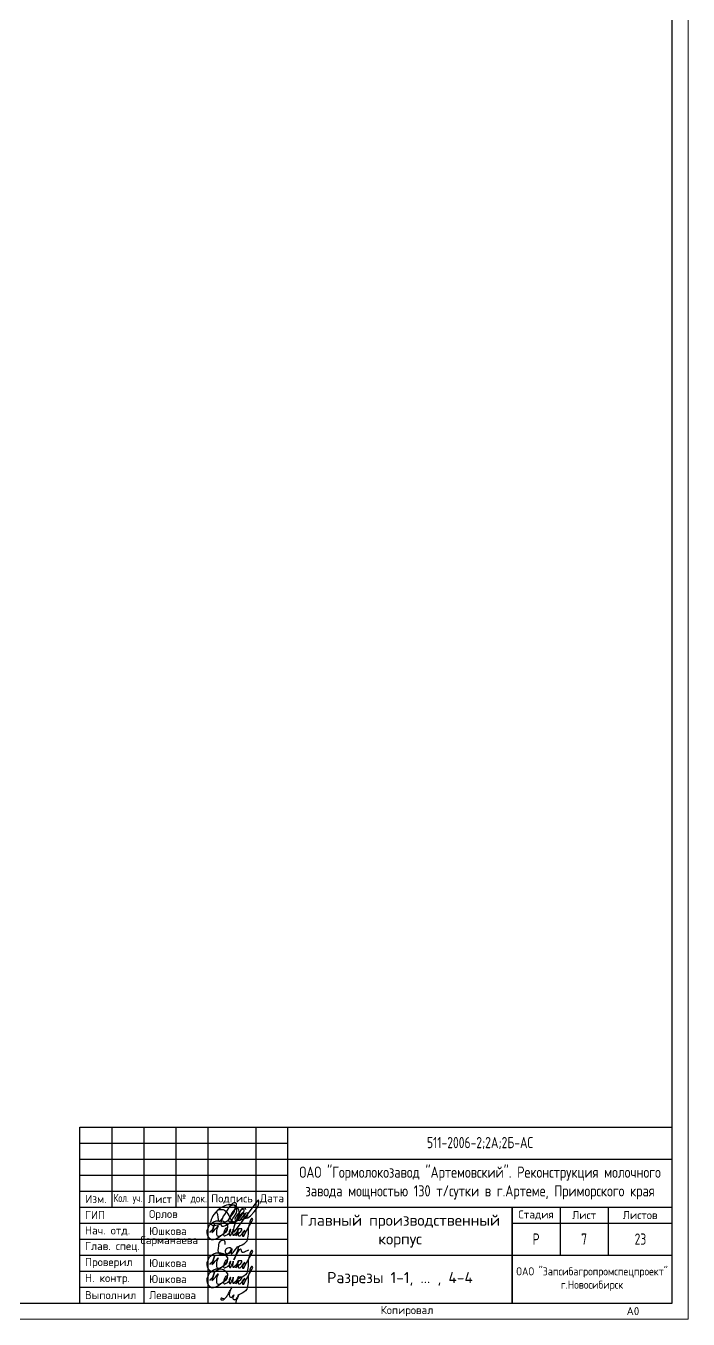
# Model space of a CAD drawing. Extents: x -965262 to 1142518, y -357520 to 71675.
# Drawn here: x -247621 to -226932, y -240088 to -199701 of the extents above; entities that cross this region are included whole.
import ezdxf

# ---------------------------------------------------------------- set-up
doc = ezdxf.new("R2010")
doc.units = 0
doc.header["$LTSCALE"] = 10
doc.layers.get('0').update_dxf_attribs({"linetype": 'CONTINUOUS', "lineweight": 30})
doc.layers.add('Ростверк', color=155, linetype='CONTINUOUS', lineweight=40)
doc.layers.add('светиль', color=40, linetype='CONTINUOUS', lineweight=30)
doc.styles.add('GOST 2.304', font='isocpeur.ttf', dxfattribs={"width": 0.75, "height": 250})

# ---------------------------------------------------------------- blocks, each defined once
blk = doc.blocks.new('12314')
at = {"layer": 'светиль', "color": 7, "lineweight": 30}
for p, q in [((-140567.57, -9026.24), (-140568.33, -9026.67)), ((-140566.84, -9025.89), (-140567.57, -9026.24)), ((-140566.15, -9025.6), (-140566.84, -9025.89)), ((-140565.34, -9025.42), (-140566.15, -9025.6)), ((-140564.57, -9025.42), (-140565.34, -9025.42)), ((-140564.8, -9025.96), (-140565.26, -9026.56)), ((-140563.83, -9025.64), (-140564.97, -9026.08)), ((-140564.33, -9025.41), (-140564.8, -9025.96)), ((-140563.88, -9025.42), (-140564.57, -9025.42)), ((-140563.86, -9024.92), (-140564.33, -9025.41)), ((-140563.17, -9025.64), (-140563.88, -9025.42)), ((-140563.03, -9025.64), (-140563.83, -9025.64)), ((-140562.54, -9025.9), (-140563.17, -9025.64)), ((-140562.73, -9026.18), (-140563.03, -9025.64)), ((-140562.73, -9027.06), (-140562.73, -9026.18)), ((-140561.96, -9026.39), (-140562.54, -9025.9)), ((-140562.48, -9026.16), (-140562.25, -9025.58)), ((-140562.25, -9025.58), (-140562.25, -9025.09)), ((-140561.57, -9026.86), (-140561.96, -9026.39)), ((-140554.34, -9026.8), (-140553.84, -9025.85)), ((-140553.84, -9025.85), (-140553.48, -9024.93)), ((-140572.17, -9031.14), (-140572.3, -9031.79)), ((-140571.77, -9030.41), (-140572.17, -9031.14)), ((-140571.46, -9029.82), (-140571.77, -9030.41)), ((-140571.04, -9029.28), (-140571.46, -9029.82)), ((-140570.3, -9028.39), (-140571.04, -9029.28)), ((-140569.69, -9027.65), (-140570.3, -9028.39)), ((-140569.86, -9028.04), (-140569.59, -9027.58)), ((-140569.86, -9028.4), (-140569.86, -9028.04)), ((-140569.59, -9029.26), (-140569.86, -9028.4)), ((-140568.97, -9027.12), (-140569.69, -9027.65)), ((-140569.59, -9027.58), (-140568.96, -9027.35)), ((-140569.36, -9030.25), (-140569.59, -9029.26)), ((-140569.1, -9031.98), (-140569.36, -9030.25)), ((-140568.33, -9026.67), (-140568.97, -9027.12)), ((-140568.96, -9027.35), (-140568.18, -9027.35)), ((-140567.67, -9030.62), (-140568.83, -9031.98)), ((-140568.11, -9031.44), (-140568.36, -9032.46)), ((-140568.18, -9027.35), (-140567.49, -9027.35)), ((-140567.85, -9031.02), (-140568.11, -9031.44)), ((-140567.41, -9029.95), (-140567.85, -9031.02)), ((-140567.49, -9027.35), (-140566.88, -9027.58)), ((-140566.92, -9029.25), (-140567.41, -9029.95)), ((-140566.24, -9028.17), (-140566.92, -9029.25)), ((-140566.88, -9027.58), (-140566.44, -9027.96)), ((-140566.44, -9027.96), (-140566.02, -9028.46)), ((-140565.84, -9027.49), (-140566.24, -9028.17)), ((-140566.02, -9028.46), (-140565.66, -9029.03)), ((-140566.01, -9031.84), (-140565.39, -9031.3)), ((-140565.26, -9026.56), (-140565.84, -9027.49)), ((-140565.66, -9029.03), (-140565.26, -9029.64)), ((-140565.39, -9031.3), (-140564.18, -9029.72)), ((-140565.22, -9031.17), (-140565.31, -9031.55)), ((-140565.31, -9031.55), (-140565.31, -9031.83)), ((-140565.26, -9029.64), (-140564.95, -9030.14)), ((-140565.07, -9030.79), (-140565.22, -9031.17)), ((-140564.92, -9030.46), (-140565.1, -9030.81)), ((-140564.95, -9030.14), (-140564.67, -9030.77)), ((-140564.7, -9029.97), (-140564.92, -9030.46)), ((-140564.4, -9029.32), (-140564.7, -9029.97)), ((-140564.69, -9032.4), (-140564.05, -9031.53)), ((-140564.67, -9030.77), (-140564.3, -9031.38)), ((-140564.16, -9028.81), (-140564.4, -9029.32)), ((-140564.3, -9031.38), (-140563.85, -9031.91)), ((-140564.18, -9029.72), (-140563.2, -9028.3)), ((-140563.64, -9028.1), (-140564.16, -9028.81)), ((-140564.05, -9031.53), (-140563.69, -9030.8)), ((-140563.69, -9030.8), (-140562.97, -9029.89)), ((-140563.14, -9027.49), (-140563.64, -9028.1)), ((-140563.2, -9028.3), (-140562.73, -9027.06)), ((-140562.64, -9027.1), (-140563.14, -9027.49)), ((-140562.97, -9029.89), (-140562.35, -9028.81)), ((-140562.85, -9033.28), (-140562.02, -9030.97)), ((-140562.72, -9030.69), (-140562.83, -9031.1)), ((-140562.83, -9031.1), (-140562.75, -9031.5)), ((-140562.75, -9031.5), (-140562.62, -9031.65)), ((-140562.54, -9030.28), (-140562.72, -9030.69)), ((-140562.21, -9026.96), (-140562.64, -9027.1)), ((-140562.57, -9031.83), (-140561.91, -9031.51)), ((-140562.3, -9029.77), (-140562.54, -9030.28)), ((-140562.35, -9028.81), (-140562.06, -9027.96)), ((-140562.35, -9031.73), (-140560.91, -9031.44)), ((-140561.87, -9029.18), (-140562.3, -9029.77)), ((-140562.24, -9031.69), (-140561.96, -9031.29)), ((-140562.06, -9027.2), (-140562.21, -9026.96)), ((-140562.06, -9027.96), (-140562.06, -9027.2)), ((-140562.02, -9030.97), (-140561.23, -9029)), ((-140561.96, -9031.29), (-140561.61, -9030.7)), ((-140561.91, -9031.51), (-140560.99, -9030.54)), ((-140560.77, -9027.9), (-140561.87, -9029.18)), ((-140561.61, -9030.7), (-140561.33, -9030.12)), ((-140561.27, -9027.61), (-140561.57, -9026.86)), ((-140561.38, -9030.53), (-140561.5, -9030.94)), ((-140561.5, -9030.94), (-140561.5, -9031.27)), ((-140561.5, -9031.27), (-140561.38, -9031.45)), ((-140561.09, -9029.88), (-140561.38, -9030.53)), ((-140561.38, -9031.45), (-140561.1, -9031.55)), ((-140561.33, -9030.12), (-140561.11, -9029.29)), ((-140561.11, -9028.6), (-140561.27, -9027.61)), ((-140561.23, -9029), (-140560.44, -9027.33)), ((-140561.11, -9029.29), (-140561.11, -9028.6)), ((-140561.1, -9031.55), (-140559.91, -9031.09)), ((-140560.71, -9029.29), (-140561.09, -9029.88)), ((-140560.99, -9030.54), (-140560.36, -9029.73)), ((-140560.91, -9031.44), (-140560.36, -9030.89)), ((-140560.4, -9027.57), (-140560.77, -9027.9)), ((-140560.32, -9028.83), (-140560.71, -9029.29)), ((-140560.44, -9027.33), (-140559.85, -9026.75)), ((-140560.04, -9027.3), (-140560.4, -9027.57)), ((-140560.36, -9029.73), (-140559.94, -9029.04)), ((-140560.36, -9030.89), (-140559.8, -9030.21)), ((-140559.82, -9028.54), (-140560.32, -9028.83)), ((-140559.71, -9027.2), (-140560.04, -9027.3)), ((-140559.94, -9029.04), (-140559.56, -9028.37)), ((-140559.91, -9031.09), (-140558.85, -9030.69)), ((-140559.85, -9026.75), (-140559.52, -9026.57)), ((-140559.41, -9028.54), (-140559.82, -9028.54)), ((-140559.8, -9030.21), (-140559.41, -9029.59)), ((-140559.42, -9027.27), (-140559.71, -9027.2)), ((-140559.56, -9028.37), (-140559.27, -9027.77)), ((-140559.52, -9026.57), (-140559.22, -9026.57)), ((-140559.27, -9027.42), (-140559.42, -9027.27)), ((-140559.25, -9028.91), (-140559.41, -9028.54)), ((-140559.41, -9029.59), (-140559.25, -9028.91)), ((-140559.16, -9029.68), (-140559.34, -9030.17)), ((-140559.34, -9030.17), (-140559.34, -9030.53)), ((-140559.34, -9030.53), (-140559.22, -9030.72)), ((-140559.27, -9027.77), (-140559.27, -9027.42)), ((-140559.22, -9026.57), (-140558.92, -9026.81)), ((-140559.22, -9030.72), (-140558.47, -9030.72)), ((-140558.8, -9029.03), (-140559.16, -9029.68)), ((-140558.92, -9026.81), (-140558.69, -9027.25)), ((-140558.85, -9030.69), (-140558.16, -9030.16)), ((-140558.54, -9028.69), (-140558.8, -9029.03)), ((-140558.03, -9028.57), (-140558.54, -9028.69)), ((-140558.47, -9030.72), (-140557.84, -9030.53)), ((-140558.16, -9030.16), (-140557.76, -9029.45)), ((-140557.76, -9028.86), (-140558.03, -9028.57)), ((-140557.84, -9030.53), (-140557.36, -9030.17)), ((-140557.76, -9029.45), (-140557.76, -9028.86)), ((-140557.36, -9030.17), (-140556.76, -9029.71)), ((-140556.76, -9029.71), (-140555.38, -9028.26)), ((-140555.38, -9028.26), (-140554.82, -9027.5)), ((-140554.82, -9027.5), (-140554.34, -9026.8)), ((-140572.3, -9031.79), (-140572.49, -9032.37)), ((-140572.49, -9032.37), (-140572.25, -9032.93)), ((-140572.25, -9032.93), (-140571.86, -9033.33)), ((-140571.86, -9033.33), (-140571.43, -9033.6)), ((-140571.43, -9033.6), (-140570.92, -9033.6)), ((-140570.92, -9033.6), (-140569.07, -9033.19)), ((-140568.83, -9031.98), (-140569.1, -9031.98)), ((-140569.07, -9033.19), (-140567.78, -9032.69)), ((-140568.36, -9032.46), (-140568.36, -9033.22)), ((-140568.36, -9033.22), (-140568, -9033.8)), ((-140568, -9033.8), (-140567.37, -9033.8)), ((-140567.78, -9032.69), (-140566.97, -9032.3)), ((-140567.37, -9033.8), (-140566.58, -9033.5)), ((-140566.97, -9032.3), (-140566.01, -9031.84)), ((-140566.58, -9033.5), (-140565.62, -9033.07)), ((-140565.62, -9033.07), (-140564.69, -9032.4)), ((-140565.31, -9031.83), (-140565.15, -9032.01)), ((-140565.15, -9032.01), (-140564.95, -9032.09)), ((-140564.95, -9032.09), (-140564.71, -9032.09)), ((-140564.71, -9032.09), (-140564.33, -9032.09)), ((-140564.34, -9032.1), (-140563.17, -9032.1)), ((-140563.85, -9031.91), (-140563.29, -9032.14)), ((-140563.33, -9035.09), (-140563.1, -9034.11)), ((-140563.33, -9036.08), (-140563.33, -9035.09)), ((-140563.29, -9032.14), (-140562.79, -9032.14)), ((-140563.17, -9032.1), (-140562.57, -9031.83)), ((-140563.1, -9034.11), (-140562.85, -9033.28)), ((-140562.79, -9032.14), (-140562.24, -9031.69)), ((-140562.62, -9031.65), (-140562.35, -9031.73))]:
    blk.add_line(p, q, dxfattribs=at)
at = {"layer": 'светиль', "color": 7}
for p, q in [((-140563.31, -9024.63), (-140563.86, -9024.92)), ((-140554.16, -9024.02), (-140563.33, -9036.08)), ((-140562.63, -9024.63), (-140563.31, -9024.63)), ((-140562.25, -9025.09), (-140562.63, -9024.63)), ((-140553.68, -9023.57), (-140554.16, -9024.02)), ((-140553.48, -9024.17), (-140553.68, -9023.57)), ((-140553.48, -9024.93), (-140553.48, -9024.17))]:
    blk.add_line(p, q, dxfattribs=at)
blk = doc.blocks.new('12345')
at = {"layer": 'светиль', "color": 7, "lineweight": 30}
for p, q in [((-140573.7, -9041.68), (-140574.05, -9042.49)), ((-140573.2, -9040.71), (-140573.7, -9041.68)), ((-140572.41, -9039.94), (-140573.2, -9040.71)), ((-140571.46, -9039.22), (-140572.41, -9039.94)), ((-140571.06, -9040.06), (-140572.14, -9043.29)), ((-140571.87, -9042.12), (-140571.63, -9041.61)), ((-140571.63, -9041.61), (-140571.43, -9041.18)), ((-140570.49, -9038.9), (-140571.46, -9039.22)), ((-140571.43, -9041.18), (-140571.06, -9040.06)), ((-140570.71, -9041.9), (-140569.64, -9040.72)), ((-140569.42, -9038.9), (-140570.49, -9038.9)), ((-140569.89, -9041.38), (-140570.11, -9041.93)), ((-140569.64, -9040.72), (-140569.89, -9041.38)), ((-140568.52, -9038.9), (-140569.42, -9038.9)), ((-140567.56, -9039.05), (-140568.52, -9038.9)), ((-140566.95, -9039.39), (-140567.56, -9039.05)), ((-140566.31, -9039.99), (-140566.95, -9039.39)), ((-140566.51, -9041.6), (-140566.72, -9041.73)), ((-140566.18, -9041.6), (-140566.51, -9041.6)), ((-140565.87, -9040.67), (-140566.31, -9039.99)), ((-140566.02, -9041.8), (-140566.18, -9041.6)), ((-140566.02, -9041.8), (-140565.87, -9041.2)), ((-140565.87, -9041.2), (-140565.87, -9040.67)), ((-140561.55, -9041.69), (-140562.73, -9044.51)), ((-140561.9, -9042.38), (-140561.55, -9041.69)), ((-140559.1, -9043.56), (-140556.32, -9038.73)), ((-140557.41, -9039.95), (-140557.85, -9041.53)), ((-140557.85, -9041.53), (-140557.85, -9042.71)), ((-140557.25, -9039.09), (-140557.41, -9039.95)), ((-140557.05, -9038.33), (-140557.25, -9039.09)), ((-140556.66, -9037.86), (-140557.05, -9038.33)), ((-140556.33, -9037.86), (-140556.66, -9037.86)), ((-140556.11, -9038.15), (-140556.33, -9037.86)), ((-140556.32, -9038.73), (-140556.11, -9038.15)), ((-140574.05, -9042.49), (-140574.05, -9043.41)), ((-140574.05, -9043.41), (-140573.91, -9044.04)), ((-140573.91, -9044.04), (-140573.52, -9044.92)), ((-140573.52, -9044.92), (-140572.91, -9045.57)), ((-140572.91, -9045.57), (-140572.18, -9045.96)), ((-140572.84, -9043.22), (-140572.42, -9042.74)), ((-140572.42, -9042.74), (-140571.87, -9042.12)), ((-140572.18, -9045.96), (-140571.44, -9045.96)), ((-140572.14, -9043.29), (-140571.35, -9042.66)), ((-140571.44, -9045.96), (-140570.48, -9045.69)), ((-140571.35, -9042.66), (-140570.71, -9041.9)), ((-140570.48, -9045.69), (-140569.75, -9045.31)), ((-140570.11, -9041.93), (-140570.33, -9042.48)), ((-140570.33, -9042.48), (-140570.33, -9043.11)), ((-140570.33, -9043.11), (-140570.33, -9043.58)), ((-140570.33, -9043.58), (-140570.25, -9044.1)), ((-140570.25, -9044.1), (-140570.05, -9044.52)), ((-140570.05, -9044.52), (-140569.67, -9044.68)), ((-140569.75, -9045.31), (-140567.32, -9043.57)), ((-140569.67, -9044.68), (-140569.13, -9044.68)), ((-140569.13, -9044.68), (-140568.64, -9044.49)), ((-140568.64, -9044.49), (-140568.32, -9044.29)), ((-140568.32, -9044.29), (-140567.84, -9043.94)), ((-140567.84, -9043.94), (-140567.32, -9043.57)), ((-140567.38, -9043.27), (-140567.53, -9043.89)), ((-140567.53, -9043.89), (-140567.53, -9044.17)), ((-140567.53, -9044.17), (-140567.42, -9044.42)), ((-140567.42, -9044.42), (-140567.23, -9044.58)), ((-140567.29, -9042.94), (-140567.38, -9043.27)), ((-140567.32, -9043.57), (-140566.41, -9042.91)), ((-140567.32, -9043.57), (-140566.86, -9043.05)), ((-140567.17, -9042.51), (-140567.29, -9042.94)), ((-140567.23, -9044.58), (-140566.96, -9044.58)), ((-140567.05, -9042.26), (-140567.17, -9042.51)), ((-140566.92, -9041.93), (-140567.05, -9042.26)), ((-140566.96, -9044.58), (-140566.73, -9044.48)), ((-140566.72, -9041.73), (-140566.92, -9041.93)), ((-140566.86, -9043.05), (-140566.38, -9042.48)), ((-140566.73, -9044.48), (-140566.43, -9044.34)), ((-140566.43, -9044.34), (-140566.14, -9044.15)), ((-140566.41, -9042.91), (-140566.06, -9042.48)), ((-140566.38, -9042.48), (-140566.02, -9041.8)), ((-140566.14, -9044.15), (-140565.86, -9043.89)), ((-140566.06, -9042.48), (-140565.98, -9042.1)), ((-140565.98, -9042.1), (-140566.02, -9041.8)), ((-140565.86, -9043.89), (-140565.21, -9043.37)), ((-140565.22, -9042.67), (-140565.29, -9042.92)), ((-140565.29, -9042.92), (-140565.29, -9043.17)), ((-140565.29, -9043.17), (-140565.29, -9043.66)), ((-140565.29, -9043.66), (-140565.29, -9044.11)), ((-140565.29, -9044.11), (-140565.2, -9044.32)), ((-140565.1, -9042.35), (-140565.22, -9042.67)), ((-140565.21, -9043.37), (-140564.8, -9042.76)), ((-140565.2, -9044.32), (-140565.05, -9044.41)), ((-140564.94, -9042.08), (-140565.1, -9042.35)), ((-140565.05, -9044.41), (-140564.85, -9044.41)), ((-140564.75, -9042.08), (-140564.94, -9042.08)), ((-140564.85, -9044.41), (-140564.57, -9044.09)), ((-140564.8, -9042.76), (-140564.66, -9042.25)), ((-140564.66, -9042.25), (-140564.75, -9042.08)), ((-140564.57, -9044.09), (-140564.35, -9043.62)), ((-140564.35, -9043.62), (-140564.05, -9042.98)), ((-140564.05, -9042.98), (-140563.75, -9042.33)), ((-140563.95, -9043.15), (-140564.01, -9043.51)), ((-140564.01, -9043.51), (-140564.01, -9043.77)), ((-140564.01, -9043.77), (-140563.92, -9044.1)), ((-140563.75, -9042), (-140563.95, -9043.15)), ((-140563.92, -9044.1), (-140563.85, -9044.29)), ((-140563.85, -9044.29), (-140563.62, -9044.36)), ((-140563.75, -9042.33), (-140563.75, -9042)), ((-140563.62, -9044.36), (-140563.42, -9044.29)), ((-140563.42, -9044.29), (-140563.06, -9043.97)), ((-140563.06, -9043.97), (-140562.6, -9043.43)), ((-140562.73, -9044.51), (-140562.09, -9043)), ((-140562.73, -9044.51), (-140561.47, -9043.46)), ((-140562.6, -9043.43), (-140562.21, -9042.97)), ((-140562.21, -9042.97), (-140561.9, -9042.38)), ((-140562.09, -9043), (-140561.94, -9043.08)), ((-140561.94, -9043.08), (-140561.85, -9043.24)), ((-140561.37, -9041.9), (-140561.9, -9042.38)), ((-140561.85, -9043.24), (-140561.85, -9043.58)), ((-140561.85, -9043.58), (-140561.85, -9043.8)), ((-140561.85, -9043.8), (-140561.85, -9044.05)), ((-140561.85, -9044.05), (-140561.85, -9044.26)), ((-140561.85, -9044.26), (-140561.75, -9044.47)), ((-140561.75, -9044.47), (-140561.57, -9044.62)), ((-140561.57, -9044.62), (-140561.32, -9044.62)), ((-140561.47, -9043.46), (-140560.81, -9042.92)), ((-140560.81, -9041.9), (-140561.37, -9041.9)), ((-140561.32, -9044.62), (-140561.15, -9044.62)), ((-140561.15, -9044.62), (-140560.72, -9044.27)), ((-140560.38, -9041.9), (-140560.81, -9041.9)), ((-140560.81, -9042.92), (-140560.38, -9042.31)), ((-140560.72, -9044.27), (-140560.47, -9044.07)), ((-140560.47, -9044.07), (-140560.28, -9043.75)), ((-140560.38, -9042.31), (-140560.38, -9041.9)), ((-140560.28, -9043.75), (-140560.03, -9043.35)), ((-140559.84, -9043.32), (-140560.12, -9044.18)), ((-140560.12, -9044.18), (-140560.12, -9044.67)), ((-140560.12, -9044.67), (-140559.6, -9044.67)), ((-140560.03, -9043.35), (-140559.75, -9042.98)), ((-140559.54, -9042.71), (-140559.84, -9043.32)), ((-140559.75, -9042.98), (-140559.55, -9042.72)), ((-140559.6, -9044.67), (-140559.43, -9044.42)), ((-140559.3, -9042.49), (-140559.57, -9042.67)), ((-140559.43, -9044.42), (-140559.1, -9043.58)), ((-140559.1, -9042.75), (-140559.3, -9042.49)), ((-140559.1, -9043.58), (-140559.1, -9042.75)), ((-140558.46, -9046.62), (-140558.91, -9047.24)), ((-140558.12, -9045.55), (-140558.46, -9046.62)), ((-140557.85, -9043.98), (-140558.12, -9045.55)), ((-140557.85, -9042.71), (-140557.85, -9043.98)), ((-140561.01, -9048.54), (-140562.09, -9049.1)), ((-140560.24, -9048.16), (-140561.01, -9048.54)), ((-140559.54, -9047.77), (-140560.24, -9048.16)), ((-140558.91, -9047.24), (-140559.54, -9047.77))]:
    blk.add_line(p, q, dxfattribs=at)

msp = doc.modelspace()

# ---------------------------------------------------------------- linework, layer by layer
for p, q in [((-245932.4, -234087.8, -3259.8), (-227432.4, -234087.8, -3259.8)), ((-245932.4, -239587.8, -3259.8), (-245932.4, -234087.8, -3259.8)), ((-244932.4, -234087.8, -3259.8), (-244932.4, -236587.8, -3259.8)), ((-243932.4, -234087.8, -3259.8), (-243932.4, -239587.8, -3259.8)), ((-242932.4, -234087.8, -3259.8), (-242932.4, -236587.8, -3259.8)), ((-241932.4, -234087.8, -3259.8), (-241932.4, -239587.8, -3259.8)), ((-240432.4, -234087.8, -3259.8), (-240432.4, -239587.8, -3259.8)), ((-239432.4, -239587.8, -3259.8), (-239432.4, -234088.8, -3259.8)), ((-239432.4, -235087.8, -3259.8), (-227432.4, -235087.8, -3259.8)), ((-245932.4, -236087.8, -3259.8), (-239432.4, -236087.8, -3259.8)), ((-245932.4, -236587.8, -3259.8), (-227432.4, -236587.8, -3259.8)), ((-232432.4, -239587.8, -3259.8), (-232432.4, -236587.8, -3259.8)), ((-232432.4, -236587.8, -3259.8), (-232432.4, -239587.8, -3259.8)), ((-230932.4, -236587.8, -3259.8), (-230932.4, -238087.8, -3259.8)), ((-229432.4, -236587.8, -3259.8), (-229432.4, -238087.8, -3259.8)), ((-232432.4, -237087.8, -3259.8), (-227432.4, -237087.8, -3259.8)), ((-239432.4, -238087.8, -3259.8), (-227432.4, -238087.8, -3259.8))]:
    msp.add_line(p, q)
at = {"ltscale": 100}
for p, q in [((-227432.4, -239587.8, -3259.8), (-227432.4, -234087.8, -3259.8)), ((-245932.4, -239587.8, -3259.8), (-227432.4, -239587.8, -3259.8))]:
    msp.add_line(p, q, dxfattribs=at)
at = {"lineweight": 25}
for p, q in [((-245932.4, -234587.8, -3259.8), (-239432.4, -234587.8, -3259.8)), ((-245932.4, -235087.8, -3259.8), (-239432.4, -235087.8, -3259.8)), ((-245932.4, -235587.8, -3259.8), (-239432.4, -235587.8, -3259.8)), ((-245932.4, -237087.8, -3259.8), (-239432.4, -237087.8, -3259.8)), ((-245932.4, -237587.8, -3259.8), (-239432.4, -237587.8, -3259.8)), ((-245932.4, -238087.8, -3259.8), (-239432.4, -238087.8, -3259.8)), ((-245932.4, -238587.8, -3259.8), (-239432.4, -238587.8, -3259.8)), ((-245932.4, -239087.8, -3259.8), (-239432.4, -239087.8, -3259.8))]:
    msp.add_line(p, q, dxfattribs=at)
at = {"lineweight": 15, "elevation": -3259.8}
msp.add_lwpolyline([(-226932.4, -240087.8), (-226932.4, -155987.8), (-345832.4, -155987.8), (-345832.4, -240087.8)], close=True, dxfattribs=at)
at = {"elevation": -3259.8}
msp.add_lwpolyline([(-227432.4, -239587.8), (-227432.4, -156487.8), (-343832.4, -156487.8), (-343832.4, -239587.8)], close=True, dxfattribs=at)
at = {"layer": 'Ростверк', "color": 0, "linetype": 'ByBlock', "lineweight": 30}
msp.add_spline([(-241392.8, -237752.1, -3259.8), (-241424.3, -237635.3, -3259.8), (-241546.7, -237654.6, -3259.8), (-241605.3, -237806.9, -3259.8), (-241586.1, -238040.9, -3259.8), (-241423.7, -238060, -3259.8), (-241301.2, -238040.6, -3259.8), (-241197.9, -237952.9, -3259.8), (-241204.2, -237877.7, -3259.8), (-241360.8, -237896.7, -3259.8), (-241391.4, -237989.5, -3259.8), (-241333.8, -238045.7, -3259.8), (-241180, -237892.2, -3259.8), (-241207.4, -238045.1, -3259.8), (-240993.4, -237816.3, -3259.8), (-241120.4, -238238.1, -3259.8), (-240900.7, -237903.9, -3259.8), (-240881.1, -237977.3, -3259.8), (-240754.6, -237968.7, -3259.8), (-240653, -237919, -3259.8)], degree=3, dxfattribs=at)
msp.add_open_spline([(-241439.1, -239450.1, -3259.8), (-241475.4, -239452.6, -3259.8), (-241500.3, -239431, -3259.8), (-241511.3, -239433.9, -3259.8), (-241531.9, -239442.8, -3259.8), (-241527.9, -239475.5, -3259.8), (-241507.9, -239486.7, -3259.8), (-241488.9, -239488.7, -3259.8), (-241451.8, -239485.4, -3259.8), (-241391.8, -239430.4, -3259.8), (-241332.2, -239364.7, -3259.8), (-241287.8, -239292.1, -3259.8), (-241252.9, -239221.9, -3259.8), (-241227.8, -239165.8, -3259.8), (-241168.8, -239035.9, -3259.8), (-241232.6, -239191.3, -3259.8), (-241255.6, -239245.5, -3259.8), (-241267, -239311.3, -3259.8), (-241270.5, -239362.8, -3259.8), (-241233.5, -239407.1, -3259.8), (-241165.6, -239419.7, -3259.8), (-241103, -239278, -3259.8), (-241162.7, -239407.4, -3259.8), (-241147, -239462.1, -3259.8), (-241109.2, -239483.5, -3259.8), (-241046.7, -239477.4, -3259.8), (-241018.5, -239420.8, -3259.8), (-240956.5, -239301.7, -3259.8), (-241012.4, -239425.5, -3259.8), (-241039.6, -239474.9, -3259.8), (-241054.3, -239525.5, -3259.8), (-241059.4, -239554.6, -3259.8), (-241061.3, -239567.1, -3259.8)], degree=3, knots=[0, 0, 0, 0, 0.2975043, 0.4847258, 0.5987692, 0.7870476, 0.9695013, 1.2103337, 1.4671083, 1.8349259, 2.4022139, 2.7963302, 3.1188042, 3.534012, 3.9245364, 4.4236833, 4.9141554, 5.0766289, 5.4058204, 5.6497994, 5.873359, 6.3431706, 6.7835022, 7.020827, 7.2049808, 7.3798762, 7.8935679, 8.2160122, 8.6797881, 8.9661728, 9.2392427, 9.4249658, 9.4249658, 9.4249658, 9.4249658], dxfattribs=at)

# ---------------------------------------------------------------- block references
at = {"layer": 'светиль', "xscale": 80, "yscale": 80, "zscale": 80}
for name, p in [('12314', (11003938.6, 485519.3, -3259.8)), ('12345', (11003955.7, 486080, -3259.8)), ('12345', (11003955.7, 485080, -3259.8)), ('12345', (11003955.7, 484580, -3259.8))]:
    msp.add_blockref(name, p, dxfattribs=at)

# ---------------------------------------------------------------- texts
at = {"color": 0, "insert": (-233432.4, -234587.8, -3259.8), "char_height": 350, "attachment_point": 5, "style": 'GOST 2.304'}
msp.add_mtext_dynamic_manual_height_columns('511-2006-2;2А;2Б-АС', width=12000, gutter_width=1500, heights=[0], dxfattribs=at)
at = {"ltscale": 10, "attachment_point": 5, "style": 'GOST 2.304'}
for s, insert, char_height, width in [('{\\W0.8;ОАО "Гормолокозавод "Артемовский". Реконструкция молочного завода мощностью 130 т/сутки в г.Артеме, Приморского края\\W1; }', (-233432.4, -235837.8, -3259.8), 350, 12000), ('{\\W1;Главный производственный корпус}', (-235932.4, -237337.8, -3259.8), 350, 7000), ('{\\W1;Разрезы 1-1, ... , 4-4}', (-235932.4, -238837.8, -3259.8), 350, 7000), ('{\\W0.9;ОАО "Запсибагропромспецпроект"\\Pг.Новосибирск}', (-229932.4, -238837.8, -3259.8), 250, 5000)]:
    msp.add_mtext(s, dxfattribs=dict(at, insert=insert, char_height=char_height, width=width))
at = {"style": 'GOST 2.304'}
for s, width, insert, char_height, attachment_point in [('{\\W1;Изм.}', 1000, (-245432.4, -236337.8, -3259.8), 250, 5), ('Кол. уч.', 1000, (-244432.4, -236337.8, -3259.8), 250, 5), ('{\\W1;Лист}', 1000, (-243432.4, -236337.8, -3259.8), 250, 5), ('{\\W0.85;№ док.}', 1000, (-242432.4, -236337.8, -3259.8), 250, 5), ('{\\W1;Подпись}', 1500, (-241182.4, -236337.8, -3259.8), 250, 5), ('{\\W1;Дата}', 1000, (-239932.4, -236337.8, -3259.8), 250, 5), ('{\\W1; ГИП}', 2000, (-245932.4, -236837.8, -3259.8), 250, 4), ('{\\W1; Орлов}', 2000, (-243932.4, -236837.8, -3259.8), 250, 4), ('{\\W1;Стадия}', 1500, (-231682.4, -236837.8, -3259.8), 250, 5), ('{\\W1;Лист}', 1500, (-230182.4, -236837.8, -3259.8), 250, 5), ('{\\W1;Листов}', 2000, (-228432.4, -236837.8, -3259.8), 250, 5), ('{\\W1; Нач. отд.}', 2000, (-245932.4, -237337.8, -3259.8), 250, 4), ('{\\W1; Юшкова}', 2000, (-243932.4, -237337.8, -3259.8), 250, 4), ('Р', 1500, (-231682.4, -237587.8, -3259.8), 350, 5), ('{\\W1; Глав. спец.}', 2000, (-245932.4, -237837.8, -3259.8), 250, 4), ('{\\W1; Проверил}', 2000, (-245932.4, -238337.8, -3259.8), 250, 4), ('{\\W1; Юшкова}', 2000, (-243932.4, -238337.8, -3259.8), 250, 4), ('{\\W1; Н. контр.}', 2000, (-245932.4, -238837.8, -3259.8), 250, 4), ('{\\W1; Юшкова}', 2000, (-243932.4, -238837.8, -3259.8), 250, 4), ('{\\W1; Выполнил}', 2000, (-245932.4, -239337.8, -3259.8), 250, 4), ('{\\W1; Левашова}', 2000, (-243932.4, -239337.8, -3259.8), 250, 4), ('{\\W1; Копировал}', 2000, (-236697.5, -239837.8, -3259.8), 250, 4), ('{\\W1;A0}', 2000, (-228854.6, -239837.8, -3259.8), 250, 4)]:
    msp.add_mtext_dynamic_manual_height_columns(s, width=width, gutter_width=1500, heights=[0], dxfattribs=dict(at, insert=insert, char_height=char_height, attachment_point=attachment_point))
at = {"color": 1, "char_height": 350, "attachment_point": 5, "style": 'GOST 2.304'}
for s, insert in [('{\\C256;7}', (-230182.4, -237587.8, -3259.8)), ('{\\C256;23}', (-228423.4, -237587.8, -3259.8))]:
    msp.add_mtext_dynamic_manual_height_columns(s, width=1500, gutter_width=1500, heights=[0], dxfattribs=dict(at, insert=insert))
note = msp.add_mtext_dynamic_manual_height_columns('{\\W1; }', width=250, gutter_width=0, heights=[620.8, 0], dxfattribs=dict(insert=(-244041.9, -237837.8, -3259.8), char_height=250, attachment_point=4, style='GOST 2.304'))
for column, words in zip(note.columns.linked_columns, ['{\\W1;Сарманаева}']):
    column.text = words

doc.saveas('drawing.dxf')
